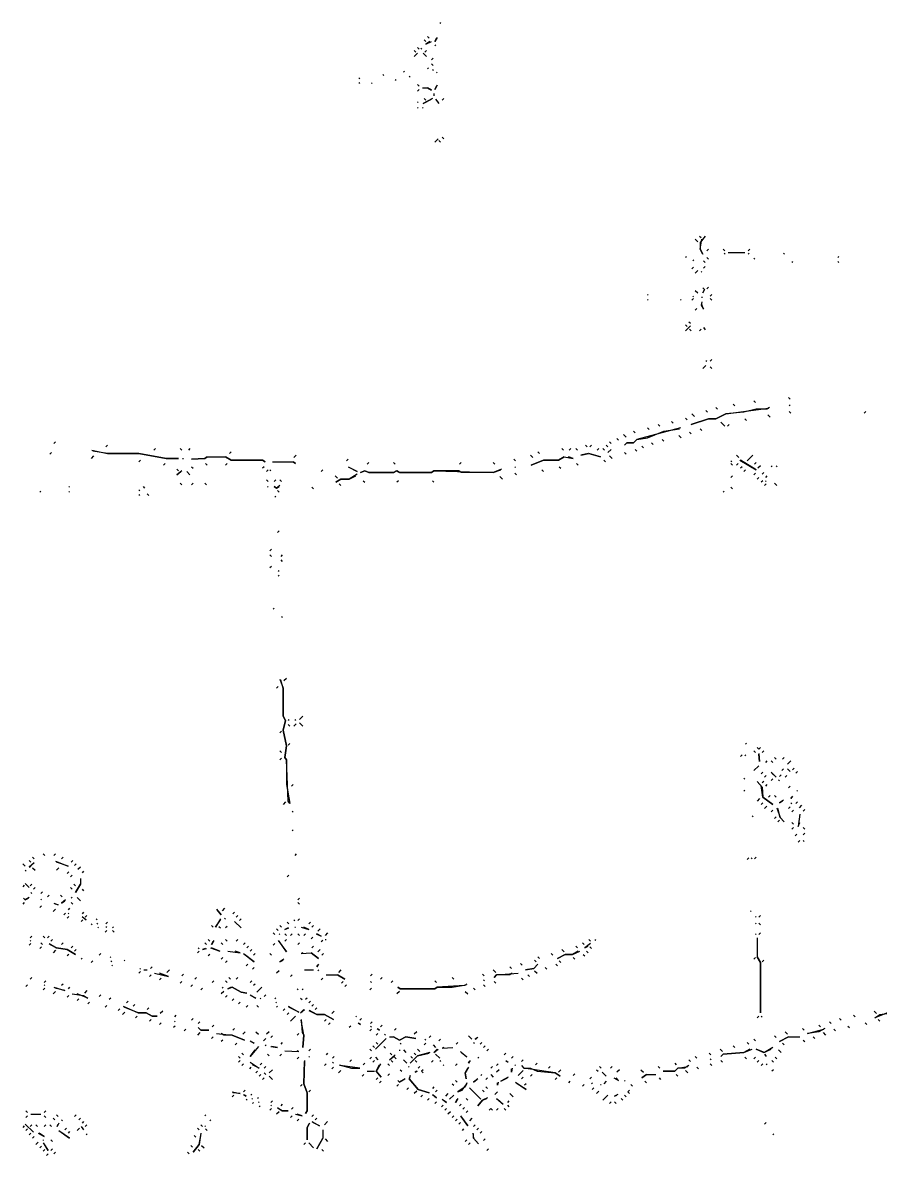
# Model space of a CAD drawing. Extents: x 1 to 2775, y -31 to 2075.
# Drawn here: x 1582 to 1755.4, y 1027.2 to 1256.3 of the extents above; entities that cross this region are included whole.
import ezdxf

# ---------------------------------------------------------------- set-up
doc = ezdxf.new("R2010")
doc.units = 0
doc.layers.add('LINEWORK', color=4, linetype='CONTINUOUS')

msp = doc.modelspace()

# ---------------------------------------------------------------- linework, layer by layer
at = {"layer": 'LINEWORK'}
for points in [[(1666.5, 1256.3333), (1666.3333, 1256.1667)], [(1661.8333, 1251.3333), (1662.1667, 1251)], [(1663.1667, 1252.8333), (1663.5, 1252.5)], [(1664.3333, 1252.5), (1663.5, 1252), (1664.6667, 1252.5)], [(1663.8333, 1253.5), (1664.1667, 1253.1667)], [(1665.8333, 1253.3333), (1665.3333, 1252.5), (1665.6667, 1253.1667)], [(1665.3333, 1251.8333), (1665.5, 1251.6667)], [(1661.1667, 1250.6667), (1661.5, 1250.3333)], [(1661.8333, 1250.1667), (1661.1667, 1249.5)], [(1662.6667, 1251.1667), (1662.5, 1251)], [(1663, 1250.1667), (1663.6667, 1249.5)], [(1663.6667, 1250.6667), (1663.3333, 1250.3333)], [(1665, 1249.1667), (1664.6667, 1248.8333)], [(1663.8333, 1247.1667), (1664, 1247)], [(1664.6667, 1248), (1665, 1247.6667)], [(1665, 1246.8333), (1664.8333, 1246.6667)], [(1650, 1245.1667), (1650.1667, 1245)], [(1654.8333, 1245.8333), (1655, 1245.6667)], [(1657.3333, 1244.8333), (1657.5, 1244.6667)], [(1659, 1246.5), (1659.1667, 1246.3333)], [(1660.1667, 1245.5), (1660.3333, 1245.3333)], [(1665.6667, 1246.3333), (1665.8333, 1246.1667)], [(1650.1667, 1244.1667), (1650, 1244)], [(1652.5, 1244.1667), (1652.6667, 1244)], [(1661.8333, 1243.8333), (1662.1667, 1243.5)], [(1662.1667, 1242.8333), (1661.8333, 1242.5)], [(1662.8333, 1243.1667), (1663.8333, 1243.1667), (1664.6667, 1242.6667), (1663.8333, 1243.1667)], [(1665.8333, 1243.6667), (1665.3333, 1242.8333), (1665.6667, 1243.5)], [(1661.8333, 1240.3333), (1662, 1240.1667)], [(1664.8333, 1241), (1663, 1240), (1664.6667, 1240.8333)], [(1663.1667, 1241), (1663.5, 1240.6667)], [(1665.1667, 1242), (1665.1667, 1241.5)], [(1665.5, 1240.8333), (1666.1667, 1240), (1666, 1240.3333)], [(1667.1667, 1241), (1666.8333, 1240.6667)], [(1662, 1239.1667), (1661.8333, 1239)], [(1662.8333, 1239.1667), (1663, 1239)], [(1666.8333, 1233.1667), (1667.1667, 1232.8333)], [(1666, 1232.8333), (1665.3333, 1232.1667)], [(1666.1667, 1232.5), (1666.5, 1232.1667)], [(1718, 1212.5), (1718.5, 1212)], [(1718.8333, 1213.1667), (1719.1667, 1212.8333)], [(1720, 1213.1667), (1719, 1211.8333), (1719, 1210.5), (1719.5, 1209.5), (1719, 1210.5), (1719.3333, 1212.5)], [(1720.6667, 1210.5), (1720.3333, 1210.1667)], [(1723.6667, 1210.5), (1724, 1210.1667)], [(1729, 1210.5), (1728.6667, 1210.1667)], [(1716, 1209), (1716.1667, 1208.8333)], [(1717.5, 1208.3333), (1717.6667, 1208.1667)], [(1719.6667, 1208.1667), (1720, 1207.8333)], [(1720.3333, 1208.8333), (1720.6667, 1208.5)], [(1724, 1209.6667), (1723.8333, 1209.5)], [(1724.6667, 1209.8333), (1728, 1209.8333)], [(1728.6667, 1209.6667), (1728.8333, 1209.5)], [(1730, 1208.6667), (1729.8333, 1208.5)], [(1736, 1209.6667), (1735.8333, 1209.5)], [(1737.6667, 1208), (1737.5, 1207.8333)], [(1747, 1209), (1746.8333, 1208.8333)], [(1746.8333, 1208), (1747, 1207.8333)], [(1717.6667, 1206.8333), (1717.3333, 1206.5)], [(1718.5, 1206.1667), (1718, 1205.6667)], [(1719.1667, 1206), (1719.3333, 1205.8333)], [(1720, 1207), (1719.6667, 1206.6667)], [(1708.3333, 1201.3333), (1708.5, 1201.1667)], [(1717.5, 1201), (1717.6667, 1200.8333)], [(1718, 1202.1667), (1718.5, 1201.6667)], [(1719.3333, 1200.8333), (1719.3333, 1200.6667)], [(1719.5, 1202.6667), (1719.8333, 1202.3333), (1719.5, 1201.6667), (1719.8333, 1202.3333)], [(1720.6667, 1202.8333), (1720.3333, 1202.5)], [(1721.3333, 1201.3333), (1721, 1201)], [(1708.5, 1200.3333), (1708.3333, 1200.1667)], [(1715, 1200.3333), (1715.1667, 1200.1667)], [(1717.6667, 1200.5), (1717.3333, 1200.1667)], [(1719.3333, 1199.8333), (1719.1667, 1199.1667), (1719.6667, 1198.3333), (1719.3333, 1199.3333)], [(1721, 1200.5), (1721.3333, 1200.1667)], [(1718.3333, 1198.5), (1718, 1198.1667)], [(1716, 1195.1667), (1716.3333, 1194.8333)], [(1717, 1195), (1716, 1194)], [(1716.6667, 1195.8333), (1717, 1195.5)], [(1716.8333, 1194.3333), (1717.1667, 1194)], [(1719.1667, 1194.3333), (1718.8333, 1194)], [(1719.6667, 1194.6667), (1720, 1194.1667), (1719.8333, 1194.5)], [(1720.1667, 1188), (1720.3333, 1187.8333)], [(1721.3333, 1188.1667), (1721, 1187.8333)], [(1720.1667, 1187), (1719.5, 1186.3333)], [(1721, 1186.6667), (1721.3333, 1186.3333)], [(1736.8333, 1180.5), (1737.1667, 1180.1667)], [(1733, 1178.5), (1732.5, 1178.1667), (1730.3333, 1178.1667), (1727.8333, 1177.5), (1724.1667, 1177.1667), (1722.1667, 1176.1667), (1720.6667, 1176.1667), (1717.1667, 1175), (1720.6667, 1176.1667), (1722.1667, 1176.1667), (1724.1667, 1177.1667), (1732.8333, 1178.3333)], [(1722.1667, 1178.5), (1722.5, 1178.1667)], [(1725.6667, 1179.1667), (1726, 1178.8333)], [(1729.8333, 1179.8333), (1730.1667, 1179.5)], [(1737.1667, 1179), (1737, 1178.8333)], [(1713.1667, 1175.6667), (1713.5, 1175.3333)], [(1716, 1176.3333), (1716.3333, 1176)], [(1717.3333, 1177.1667), (1717.8333, 1176.6667)], [(1720.1667, 1177.8333), (1720.5, 1177.5)], [(1728, 1176.1667), (1728.3333, 1175.8333)], [(1732.6667, 1177), (1733.1667, 1176.5)], [(1737, 1177.6667), (1737.3333, 1177.3333)], [(1752.5, 1177.6667), (1752.1667, 1177.3333)], [(1715, 1174.3333), (1706.1667, 1172), (1705.5, 1171.3333), (1704.1667, 1171.3333), (1703.6667, 1170.8333), (1704.1667, 1171.3333), (1705.5, 1171.3333), (1706.1667, 1172), (1708.3333, 1172.3333), (1711.6667, 1173.6667), (1714.8333, 1174.1667)], [(1705.5, 1173.6667), (1705.8333, 1173.3333)], [(1708.3333, 1174.3333), (1708.6667, 1174)], [(1710.5, 1175), (1710.8333, 1174.6667)], [(1716.8333, 1173.5), (1717.1667, 1173.1667)], [(1719, 1174.1667), (1719.3333, 1173.8333)], [(1723.1667, 1175.5), (1724, 1174.6667)], [(1724.8333, 1175), (1724.5, 1174.6667)], [(1588.6667, 1171.5), (1588.3333, 1171.1667)], [(1700.6667, 1171.5), (1701, 1171.1667)], [(1702.1667, 1172.1667), (1702.5, 1171.8333)], [(1703.5, 1173), (1704, 1172.5)], [(1709.1667, 1171.3333), (1709.5, 1171)], [(1711.3333, 1172), (1711.6667, 1171.6667)], [(1714.6667, 1172.8333), (1715.1667, 1172.3333)], [(1587.8333, 1169.3333), (1587.5, 1169)], [(1596, 1169.8333), (1599.1667, 1169.1667), (1605.5, 1169.1667), (1611, 1168.1667), (1613.5, 1168.1667), (1611, 1168.1667), (1605.5, 1169.1667), (1599.1667, 1169.1667), (1596.1667, 1169.6667)], [(1599.1667, 1170.8333), (1598.8333, 1170.5)], [(1608.8333, 1170.1667), (1608.5, 1169.8333)], [(1613.8333, 1170.1667), (1614.1667, 1169.8333)], [(1615.8333, 1170.1667), (1615.5, 1169.8333)], [(1624.1667, 1169.5), (1623.8333, 1169.1667)], [(1637.3333, 1168.8333), (1636.8333, 1168.3333)], [(1684.6667, 1168.8333), (1685.1667, 1168.3333)], [(1686.1667, 1169.5), (1686.5, 1169.1667)], [(1691, 1170.1667), (1691.3333, 1169.8333)], [(1692.8333, 1170.1667), (1692.5, 1169.8333)], [(1693.8333, 1170.1667), (1694.1667, 1169.8333)], [(1696.3333, 1169.1667), (1694.8333, 1168.8333), (1696.5, 1169.1667), (1698.8333, 1168.5), (1696.5, 1169.1667)], [(1695.8333, 1170.8333), (1696.1667, 1170.5)], [(1697, 1170.8333), (1696.6667, 1170.5)], [(1698.5, 1170.1667), (1698.1667, 1169.8333)], [(1699.3333, 1170.1667), (1699.6667, 1169.8333)], [(1700, 1170.8333), (1700.3333, 1170.5)], [(1701, 1170), (1700.3333, 1169.3333)], [(1703.6667, 1169.3333), (1704, 1169)], [(1705.8333, 1170), (1706.1667, 1169.6667)], [(1707.1667, 1170.6667), (1707.5, 1170.3333)], [(1726.3333, 1168.8333), (1726.8333, 1168.3333)], [(1729.6667, 1168.8333), (1728.5, 1167.6667)], [(1596.3333, 1168.6667), (1595.8333, 1168.1667)], [(1605.8333, 1167.8333), (1605.5, 1167.5)], [(1610.8333, 1167.1667), (1610.5, 1166.8333)], [(1614.3333, 1168.1667), (1614.5, 1168.1667)], [(1619.3333, 1168.5), (1618.8333, 1168.1667), (1616.1667, 1168), (1618.8333, 1168.1667), (1619.3333, 1168.5), (1623, 1168.5), (1624.1667, 1167.8333), (1630.5, 1167.8333), (1631, 1167.5), (1630.5, 1167.8333), (1624.1667, 1167.8333), (1623, 1168.5)], [(1616.1667, 1166.5), (1616.5, 1166.1667)], [(1619, 1167.1667), (1619.3333, 1166.8333)], [(1623.3333, 1167.1667), (1623, 1166.8333)], [(1630.8333, 1166.5), (1630.5, 1166.1667)], [(1632.5, 1167.5), (1636.6667, 1167.5), (1637.1667, 1167.1667), (1636.6667, 1167.5)], [(1647.8333, 1168), (1647.5, 1167.6667)], [(1647.8333, 1166.5), (1649.6667, 1165.5), (1648, 1166.3333)], [(1652, 1167.3333), (1651.6667, 1167)], [(1657, 1167.3333), (1657.3333, 1167)], [(1670.6667, 1167.3333), (1670.3333, 1167)], [(1677.1667, 1167.3333), (1677.5, 1167)], [(1681.3333, 1168), (1681.6667, 1167.6667)], [(1681.6667, 1166.5), (1681.5, 1166.3333)], [(1691.5, 1168.5), (1690.3333, 1167.8333), (1687.3333, 1167.8333), (1684.8333, 1166.8333), (1687.3333, 1167.8333), (1690.3333, 1167.8333), (1691.5, 1168.5), (1693.3333, 1168.1667), (1692.3333, 1168.5)], [(1690.5, 1166.5), (1690.8333, 1166.1667)], [(1694, 1167.1667), (1694.3333, 1166.8333)], [(1699.5, 1167.8333), (1699.8333, 1167.5)], [(1700.6667, 1168.6667), (1701.1667, 1168.1667)], [(1725.3333, 1167.6667), (1725.1667, 1167.5)], [(1725.1667, 1167.1667), (1725.5, 1166.8333)], [(1726.6667, 1167.1667), (1726.3333, 1166.8333)], [(1727, 1167.8333), (1730.3333, 1165.8333), (1727.1667, 1167.8333)], [(1727.5, 1166.5), (1727.1667, 1166.1667)], [(1730.3333, 1167.3333), (1730, 1167)], [(1731.1667, 1166.6667), (1730.6667, 1166.1667)], [(1733.3333, 1166.6667), (1733.5, 1166.5)], [(1734.5, 1166.6667), (1734.3333, 1166.5)], [(1613.1667, 1166), (1613.5, 1165.6667)], [(1614.1667, 1165.6667), (1613.1667, 1164.8333), (1614, 1165.5)], [(1615.1667, 1165.5), (1615.8333, 1164.8333)], [(1631.6667, 1165.8333), (1631.3333, 1165.5)], [(1632, 1165.8333), (1632.1667, 1165.6667)], [(1642.6667, 1165.8333), (1642.3333, 1165.5)], [(1645.1667, 1164.6667), (1645.6667, 1164.1667)], [(1649.6667, 1165), (1648, 1164), (1646.3333, 1164), (1645.3333, 1163.3333), (1646.3333, 1164), (1648, 1164), (1649.3333, 1164.6667)], [(1678.8333, 1166), (1677.1667, 1165.3333), (1670.6667, 1165.3333), (1670.1667, 1165.6667), (1665.1667, 1165.6667), (1664.6667, 1165.3333), (1658.1667, 1165.3333), (1657.6667, 1165.6667), (1657, 1165.3333), (1652, 1165.3333), (1651.1667, 1165.6667), (1650.3333, 1165.3333), (1651.1667, 1165.6667), (1652, 1165.3333), (1657, 1165.3333), (1657.5, 1165.6667), (1658.1667, 1165.3333), (1664.6667, 1165.3333), (1665.1667, 1165.6667), (1677.1667, 1165.3333), (1678.6667, 1165.8333)], [(1678.5, 1164.5), (1679, 1164)], [(1681.5, 1165.1667), (1681.8333, 1164.8333)], [(1687, 1165.8333), (1687.3333, 1165.5)], [(1725.5, 1164.6667), (1725.1667, 1164.3333)], [(1728.1667, 1165.8333), (1727.8333, 1165.5)], [(1730.1667, 1165.1667), (1729.8333, 1164.8333)], [(1730.8333, 1164.3333), (1730.5, 1164)], [(1731.8333, 1165.3333), (1731.5, 1165)], [(1732.5, 1164.6667), (1732.1667, 1164.3333)], [(1591.5, 1162.5), (1591.3333, 1162.3333)], [(1606.3333, 1162.5), (1606.6667, 1162.1667)], [(1613.8333, 1163.1667), (1614.1667, 1162.8333)], [(1616.5, 1163.1667), (1616.1667, 1162.8333)], [(1618.8333, 1163.1667), (1619.1667, 1162.8333)], [(1631.3333, 1163.8333), (1631.6667, 1163.5)], [(1631.6667, 1162.5), (1631.5, 1162.3333)], [(1633.1667, 1163.8333), (1632.8333, 1163.5)], [(1634, 1162.6667), (1633.3333, 1162.1667), (1632.8333, 1162.5), (1633.3333, 1162.1667), (1633.8333, 1162.5)], [(1634, 1163.8333), (1634.3333, 1163.5)], [(1640.5, 1162.3333), (1640.8333, 1162)], [(1646, 1163), (1646.3333, 1162.6667)], [(1650.8333, 1163.6667), (1651.1667, 1163.3333)], [(1658, 1163.6667), (1657.6667, 1163.3333)], [(1664.8333, 1163.6667), (1665.1667, 1163.3333)], [(1725.1667, 1162.3333), (1725.5, 1162)], [(1731.6667, 1163.6667), (1731.3333, 1163.3333)], [(1732.3333, 1163), (1732, 1162.6667)], [(1732.1667, 1163.6667), (1732.3333, 1163.5)], [(1734, 1163.1667), (1734.5, 1162.6667)], [(1585.6667, 1161.5), (1585.5, 1161.3333)], [(1591.3333, 1161.5), (1591.5, 1161.3333)], [(1605.5, 1161.8333), (1605.6667, 1161.6667)], [(1605.6667, 1160.8333), (1605.5, 1160.6667)], [(1607.1667, 1161), (1607.5, 1160.6667)], [(1633.1667, 1160.5), (1633, 1160.3333)], [(1633.5, 1161.6667), (1633.8333, 1161.3333)], [(1723.8333, 1161.5), (1723.6667, 1161.3333)], [(1633.8333, 1153.5), (1633.5, 1153.1667)], [(1632.3333, 1149.8333), (1632, 1149.5)], [(1632, 1148.6667), (1632.3333, 1148.3333)], [(1634.5, 1148.6667), (1634.1667, 1148.3333)], [(1632.3333, 1146.3333), (1632, 1146)], [(1634.1667, 1147.6667), (1634.5, 1147.3333)], [(1633.6667, 1145.5), (1633.8333, 1145.3333)], [(1633.8333, 1144.5), (1633.6667, 1144.3333)], [(1632.8333, 1137.8333), (1632.6667, 1137.6667)], [(1634.5, 1136.1667), (1634.3333, 1136)], [(1634, 1123.5), (1634.6667, 1121.6667), (1634.6667, 1116), (1635.1667, 1115.1667), (1634.6667, 1113.1667), (1635.3333, 1110), (1635, 1107.6667), (1635.3333, 1107.1667), (1635.3333, 1102.1667), (1636, 1098.3333), (1635.6667, 1098.8333), (1635.3333, 1107.1667), (1635, 1107.6667), (1635.3333, 1110), (1634.6667, 1113.1667), (1635.1667, 1115.1667), (1634.6667, 1116), (1634.6667, 1121.6667), (1634.1667, 1123.3333)], [(1635.3333, 1123.6667), (1634.8333, 1123.1667)], [(1633.6667, 1122), (1633.3333, 1121.6667)], [(1635.8333, 1115.3333), (1635.6667, 1115.1667)], [(1635.6667, 1114.3333), (1636, 1114)], [(1637.3333, 1114.5), (1636.8333, 1114)], [(1637, 1115.3333), (1637.1667, 1115.1667)], [(1638.6667, 1116), (1638, 1115.3333)], [(1638, 1114.6667), (1638.6667, 1114)], [(1634.3333, 1113), (1634, 1112.6667)], [(1636, 1110.5), (1635.6667, 1110.1667)], [(1728.3333, 1110.5), (1728.1667, 1110.3333)], [(1730.5, 1109.6667), (1730.8333, 1109.3333), (1731.1667, 1109.6667), (1730.8333, 1109.3333)], [(1634, 1109), (1634.3333, 1108.6667)], [(1634.3333, 1107.5), (1634, 1107.1667)], [(1727.5, 1108.1667), (1727.1667, 1107.8333)], [(1728, 1108.1667), (1728.1667, 1108)], [(1729.8333, 1109), (1730.1667, 1108.6667)], [(1730.8333, 1108.5), (1731, 1106.8333), (1730.8333, 1108.3333)], [(1731.8333, 1109), (1731.5, 1108.6667)], [(1732.5, 1107), (1732.1667, 1106.6667)], [(1733.3333, 1107), (1733.6667, 1106.6667)], [(1734, 1107.6667), (1734.3333, 1107.3333)], [(1736, 1107.6667), (1735.6667, 1107.3333)], [(1737.3333, 1107), (1736.6667, 1106.3333)], [(1730.8333, 1106), (1729.8333, 1105)], [(1731.6667, 1104.6667), (1731.3333, 1104.3333)], [(1733.3333, 1104.6667), (1734.3333, 1103.6667), (1733.5, 1104.5)], [(1735.8333, 1105.3333), (1735.5, 1105)], [(1736.6667, 1105.3333), (1737.1667, 1104.8333)], [(1738, 1105.5), (1737.6667, 1105.1667)], [(1738.6667, 1104.8333), (1738.3333, 1104.5)], [(1727.8333, 1103.5), (1728, 1103.3333)], [(1730.5, 1102.8333), (1731.5, 1101.6667), (1731.6667, 1099.6667), (1733.6667, 1098.1667), (1731.6667, 1099.6667), (1731.3333, 1102)], [(1731.8333, 1102.8333), (1731.5, 1102.5)], [(1732.3333, 1104), (1732, 1103.6667)], [(1733.6667, 1103.3333), (1733.3333, 1103)], [(1734.8333, 1103.1667), (1735, 1103)], [(1735.3333, 1104.1667), (1735, 1103.8333)], [(1736.5, 1104), (1736.1667, 1103.6667)], [(1636.6667, 1102.1667), (1636.3333, 1101.8333)], [(1728, 1101), (1727.8333, 1100.8333)], [(1732.5, 1102.1667), (1732.1667, 1101.8333)], [(1733.1667, 1100), (1732.8333, 1099.6667)], [(1734, 1100), (1734.3333, 1099.6667)], [(1737.1667, 1101.8333), (1736.8333, 1101.5)], [(1738.5, 1101), (1738.6667, 1100.8333)], [(1635.1667, 1098.6667), (1634.6667, 1098.1667)], [(1731, 1099.3333), (1730.5, 1098.8333)], [(1731.6667, 1098.5), (1731.3333, 1098.1667)], [(1732.5, 1097.8333), (1732, 1097.3333)], [(1735.8333, 1099), (1735, 1098.5), (1735.6667, 1098.8333)], [(1737.6667, 1099.8333), (1737.3333, 1099.3333), (1737.5, 1099.6667)], [(1737.3333, 1098.5), (1737.5, 1098.3333)], [(1738.6667, 1098.6667), (1738.3333, 1098.3333)], [(1739.5, 1098), (1739, 1097.5)], [(1636.5, 1096.8333), (1636.6667, 1096.6667)], [(1729.6667, 1095.8333), (1729.5, 1095.6667)], [(1733.6667, 1097), (1733.3333, 1096.6667)], [(1734.3333, 1095.6667), (1734, 1095.3333)], [(1734.5, 1097.5), (1735.1667, 1095.5), (1736, 1094.6667), (1735.1667, 1095.5), (1734.6667, 1097.3333)], [(1737.1667, 1097.6667), (1736.8333, 1097.3333)], [(1737.8333, 1097), (1737.5, 1096.6667)], [(1739.1667, 1096.1667), (1738.8333, 1093.6667), (1739.1667, 1094.5)], [(1740.1667, 1097.1667), (1739.8333, 1096.8333)], [(1735, 1095), (1734.6667, 1094.6667)], [(1737.5, 1094.5), (1737.8333, 1094.1667)], [(1737.8333, 1093.5), (1737.5, 1093.1667)], [(1739.8333, 1093.5), (1740.1667, 1093.1667)], [(1636.6667, 1093), (1636.5, 1092.8333)], [(1738.5, 1092.1667), (1738.1667, 1091.8333)], [(1739.1667, 1090.8333), (1738.8333, 1090.5)], [(1740.1667, 1092.3333), (1739.8333, 1092)], [(1739.8333, 1090.8333), (1740, 1090.6667)], [(1583.3333, 1086.8333), (1583.6667, 1086.5)], [(1584.3333, 1086.3333), (1583.3333, 1085.5), (1583.6667, 1085.6667)], [(1584, 1087.5), (1584.3333, 1087.1667)], [(1586.1667, 1088.1667), (1586.5, 1087.8333)], [(1588.6667, 1088.1667), (1588.3333, 1087.8333)], [(1588.6667, 1086.6667), (1591.1667, 1085.6667), (1588.8333, 1086.5)], [(1590.1667, 1087.5), (1589.8333, 1087.1667)], [(1592.1667, 1086.8333), (1591.8333, 1086.5)], [(1637.3333, 1088.1667), (1637, 1087.8333)], [(1728.8333, 1087.3333), (1728.5, 1087)], [(1729.3333, 1087.3333), (1729.5, 1087.1667)], [(1730.3333, 1087.5), (1730, 1087.1667)], [(1582, 1086.1667), (1582.5, 1085.6667)], [(1582.6667, 1084.8333), (1582.5, 1084.6667)], [(1584, 1085.3333), (1584.5, 1084.8333)], [(1589.3333, 1085.3333), (1588.8333, 1084.8333)], [(1591.3333, 1084.5), (1591, 1084.1667)], [(1592.8333, 1086.1667), (1592.5, 1085.8333)], [(1593.6667, 1085.5), (1593.1667, 1085)], [(1594.3333, 1084.6667), (1594, 1084.3333)], [(1582.3333, 1081.8333), (1582, 1081.5)], [(1582.5, 1082.1667), (1583.3333, 1081.3333)], [(1583.8333, 1082), (1583.5, 1081.6667)], [(1592, 1083.8333), (1591.6667, 1083.5)], [(1592.3333, 1082), (1592.6667, 1081.6667)], [(1593.6667, 1083.1667), (1593.6667, 1082), (1592.6667, 1080.3333), (1593.6667, 1082)], [(1635.8333, 1083.8333), (1635.5, 1083.5)], [(1583.6667, 1080.3333), (1583.8333, 1080.1667)], [(1584.5, 1081.3333), (1584.1667, 1081)], [(1586, 1080.5), (1585.6667, 1080.1667)], [(1587.3333, 1079.8333), (1587, 1079.5)], [(1589.6667, 1079.8333), (1590, 1079.5)], [(1591.6667, 1081.3333), (1592, 1081)], [(1594, 1081), (1594.3333, 1080.6667)], [(1582.3333, 1078.3333), (1582, 1078)], [(1583.3333, 1079.3333), (1582.5, 1078.8333), (1582.1667, 1079.1667), (1582.5, 1078.8333), (1583.1667, 1079.1667)], [(1585.8333, 1077.6667), (1585.5, 1077.3333)], [(1585.6667, 1079), (1585.8333, 1078.8333)], [(1588.3333, 1078.1667), (1589.1667, 1077.8333), (1588.5, 1078)], [(1590.6667, 1078.8333), (1589.8333, 1078.1667), (1590.5, 1078.6667)], [(1591.5, 1077.1667), (1591.1667, 1076.8333)], [(1592, 1079.3333), (1591.8333, 1079.1667)], [(1591.8333, 1078.3333), (1592.1667, 1078)], [(1593, 1079.3333), (1593.6667, 1078.6667)], [(1622.8333, 1077.1667), (1622.3333, 1076.6667)], [(1638, 1079.1667), (1637.6667, 1078.8333)], [(1637.6667, 1078.3333), (1638, 1078)], [(1588.6667, 1077), (1588.1667, 1076.5)], [(1590.6667, 1076.1667), (1590.3333, 1075.8333)], [(1591.3333, 1075.5), (1591, 1075.1667)], [(1591.1667, 1076.1667), (1591.3333, 1076)], [(1594.1667, 1074.8333), (1593.8333, 1074.5)], [(1594.3333, 1076.3333), (1594, 1076)], [(1594, 1075.5), (1594.8333, 1074.8333), (1594.5, 1075)], [(1595, 1075.6667), (1594.6667, 1075.3333)], [(1597, 1075), (1596.8333, 1074.8333)], [(1622, 1075), (1621, 1073.3333), (1622, 1074.8333)], [(1621.1667, 1077), (1622.1667, 1075.8333), (1621.3333, 1076.8333)], [(1622.8333, 1075.1667), (1623, 1075)], [(1624.8333, 1076.3333), (1624.5, 1076)], [(1625.5, 1075.6667), (1625.1667, 1075.3333)], [(1626.1667, 1075), (1625.8333, 1074.6667)], [(1636.8333, 1074.8333), (1637, 1074.6667)], [(1638, 1075), (1637.6667, 1074.6667)], [(1729.3333, 1076.6667), (1729.1667, 1076.5)], [(1730.1667, 1075.5), (1730.3333, 1075.3333)], [(1731.1667, 1075.6667), (1730.8333, 1075.3333)], [(1596, 1074), (1595.8333, 1073.8333)], [(1597, 1074.1667), (1597.1667, 1074)], [(1597.3333, 1073.3333), (1597.1667, 1073.1667)], [(1599, 1072.6667), (1598.6667, 1072.3333)], [(1599.1667, 1074.3333), (1598.8333, 1074)], [(1598.8333, 1073.5), (1599, 1073.3333)], [(1600.3333, 1073.3333), (1600.1667, 1073.1667)], [(1600.1667, 1072.6667), (1600.5, 1072.3333)], [(1620.1667, 1073.6667), (1620.5, 1073.3333)], [(1621.6667, 1073.5), (1622, 1073.1667)], [(1623.3333, 1073.5), (1623, 1073.1667)], [(1624.8333, 1074.5), (1626.1667, 1073.1667)], [(1633.3333, 1073), (1633.6667, 1072.6667)], [(1634, 1073.6667), (1634.3333, 1073.3333)], [(1635.6667, 1073.1667), (1635, 1072.8333), (1635.8333, 1073.1667)], [(1635.5, 1074.3333), (1635.8333, 1074)], [(1637, 1073.3333), (1637.1667, 1073.3333)], [(1638.3333, 1073.3333), (1639.8333, 1072.8333), (1638.8333, 1073.3333)], [(1640.1667, 1074.3333), (1639.8333, 1074)], [(1640.8333, 1073.6667), (1640.5, 1073.3333)], [(1642.1667, 1073), (1641.6667, 1072.5)], [(1730.3333, 1074.1667), (1730.1667, 1074)], [(1730.8333, 1074.1667), (1731.1667, 1073.8333)], [(1583.8333, 1071.5), (1583.5, 1071.1667)], [(1583.5, 1070.6667), (1583.6667, 1070.5)], [(1586.1667, 1071.5), (1586.5, 1071.1667)], [(1587.3333, 1071.5), (1587, 1071.1667)], [(1588, 1070.8333), (1587.6667, 1070.5)], [(1619.5, 1070.8333), (1619.8333, 1070.5)], [(1620.6667, 1070.6667), (1620.1667, 1069.8333), (1620.5, 1070.5)], [(1623, 1070.8333), (1623.3333, 1070.5)], [(1625.5, 1070.8333), (1625.1667, 1070.5)], [(1632.6667, 1072.1667), (1633, 1071.8333)], [(1633.6667, 1070.6667), (1635.3333, 1068.3333), (1633.8333, 1070.5)], [(1634, 1072), (1633.8333, 1071.8333)], [(1635, 1072), (1635.3333, 1071.6667)], [(1635.3333, 1070.8333), (1635, 1070.5)], [(1636.5, 1072), (1636.1667, 1071.6667)], [(1637.6667, 1072), (1638, 1071.6667)], [(1639.1667, 1072), (1638.8333, 1071.6667)], [(1640.6667, 1071.3333), (1640.3333, 1071)], [(1641.3333, 1072), (1642.3333, 1071.5), (1641.5, 1072)], [(1642.6667, 1070.6667), (1642.3333, 1070.3333)], [(1643.6667, 1072.1667), (1643.1667, 1071.6667)], [(1643.1667, 1070.8333), (1643.3333, 1070.8333)], [(1696.5, 1070.8333), (1696.8333, 1070.5)], [(1697.8333, 1070.8333), (1697.6667, 1070.6667)], [(1730.1667, 1072), (1730.3333, 1071.8333)], [(1730.5, 1071.1667), (1730.5, 1067.3333), (1731.1667, 1066.1667), (1731.1667, 1056), (1731.1667, 1066.1667), (1730.5, 1067.3333)], [(1731.1667, 1072.1667), (1730.8333, 1071.8333)], [(1583.6667, 1070), (1583.3333, 1069.6667)], [(1585.8333, 1069.3333), (1585.5, 1069)], [(1585.6667, 1070.1667), (1586, 1069.8333)], [(1587.3333, 1070), (1588.8333, 1069.1667), (1591, 1068.8333), (1592.6667, 1067.8333), (1591, 1068.8333), (1588.8333, 1069.1667), (1587.5, 1069.8333)], [(1588.6667, 1068.6667), (1588.1667, 1068.1667)], [(1590.1667, 1070.1667), (1589.8333, 1069.8333)], [(1592.1667, 1069.5), (1591.8333, 1069.1667)], [(1592.8333, 1068.8333), (1592.5, 1068.5)], [(1597.8333, 1068), (1597.5, 1067.6667)], [(1617.6667, 1068.5), (1617.3333, 1068.1667)], [(1617.5, 1069.1667), (1617.6667, 1069)], [(1619, 1069), (1618.3333, 1068.8333), (1619.1667, 1069)], [(1618.8333, 1070.1667), (1619.1667, 1069.8333)], [(1620, 1069.1667), (1621.8333, 1068.5), (1620.1667, 1069.1667)], [(1622.1667, 1070.1667), (1622.5, 1069.8333)], [(1623.5, 1068.5), (1626, 1068.1667), (1625, 1068.5)], [(1627, 1070.1667), (1626.6667, 1069.8333)], [(1626.6667, 1068), (1628.8333, 1066.3333), (1626.8333, 1067.8333)], [(1627.6667, 1069.5), (1627.3333, 1069.1667)], [(1628.3333, 1068.8333), (1628, 1068.5)], [(1629, 1068), (1628.6667, 1067.6667)], [(1632, 1068), (1632.3333, 1067.6667)], [(1633, 1070), (1632.6667, 1069.6667)], [(1638, 1070.1667), (1637.6667, 1069.8333)], [(1638.6667, 1068.1667), (1638.3333, 1068), (1640.3333, 1068.1667), (1641.8333, 1067), (1640.3333, 1068.1667)], [(1640.8333, 1069.5), (1640.5, 1069.1667)], [(1642.1667, 1068.8333), (1641.6667, 1068.3333)], [(1642.8333, 1068), (1642.5, 1067.6667)], [(1688.8333, 1068), (1689.1667, 1067.6667)], [(1694.3333, 1068.5), (1693.1667, 1067.8333), (1691.6667, 1067.8333), (1690.1667, 1067), (1691.6667, 1067.8333), (1693.1667, 1067.8333), (1694.6667, 1068.5)], [(1691, 1068.8333), (1691.5, 1068.3333)], [(1693.8333, 1069.5), (1694.1667, 1069.1667)], [(1695.1667, 1070.1667), (1695.5, 1069.8333)], [(1696.8333, 1070), (1695.6667, 1069.1667), (1696.3333, 1069.5)], [(1696, 1068.5), (1696.3333, 1068.1667)], [(1696.6667, 1069.3333), (1697, 1069)], [(1591.3333, 1067.8333), (1591, 1067.5)], [(1594, 1067), (1593.8333, 1066.8333)], [(1596.1667, 1066.5), (1595.8333, 1066.1667)], [(1599.8333, 1067.3333), (1599.6667, 1067.1667)], [(1599.8333, 1066.5), (1600, 1066.3333)], [(1600.1667, 1065.6667), (1600, 1065.5)], [(1602.6667, 1066.6667), (1602.5, 1066.5)], [(1619.8333, 1067.8333), (1619.5, 1067.5)], [(1622.5, 1067.1667), (1622.1667, 1066.8333)], [(1623.3333, 1066.5), (1623, 1066.1667)], [(1627.5, 1065.8333), (1627.1667, 1065.5)], [(1634.8333, 1066.8333), (1634, 1066.3333), (1634.6667, 1066.6667)], [(1641.8333, 1065.8333), (1641.5, 1065.3333), (1641.6667, 1065.6667)], [(1682.6667, 1066), (1683, 1065.6667)], [(1686.1667, 1065.8333), (1685.3333, 1065), (1683.6667, 1064.6667), (1685.3333, 1065)], [(1685.5, 1066.6667), (1685.8333, 1066.3333)], [(1686.1667, 1067.3333), (1686.5, 1067)], [(1689.8333, 1065.8333), (1690.1667, 1065.5)], [(1690.5, 1066.5), (1690.8333, 1066.1667)], [(1693.3333, 1067.1667), (1693.6667, 1066.8333)], [(1695.3333, 1067.8333), (1695.6667, 1067.5)], [(1730.1667, 1067.1667), (1729.8333, 1066.8333)], [(1731.8333, 1066.6667), (1731.5, 1066.3333)], [(1605.8333, 1064.3333), (1605.5, 1064)], [(1605.6667, 1065), (1605.8333, 1064.8333)], [(1606.5, 1064.6667), (1607.1667, 1064.6667)], [(1608, 1063.6667), (1607.6667, 1063.3333)], [(1608.1667, 1065.3333), (1607.8333, 1065)], [(1608.6667, 1064), (1611.5, 1063.3333), (1609.6667, 1064)], [(1611.6667, 1064.6667), (1611.1667, 1064.1667)], [(1614.5, 1063.8333), (1614.1667, 1063.5)], [(1628.8333, 1065.1667), (1628.5, 1064.8333)], [(1633.8333, 1064.5), (1633.3333, 1064)], [(1636.5, 1063.6667), (1636.1667, 1063.3333)], [(1639, 1064.6667), (1640.8333, 1064.6667)], [(1641.6667, 1064.6667), (1641.8333, 1064.5)], [(1643.3333, 1063.6667), (1645.6667, 1063.6667), (1647.1667, 1062.8333), (1645.6667, 1063.6667)], [(1646.3333, 1064.6667), (1645.8333, 1064.1667)], [(1652.6667, 1063.8333), (1652.3333, 1063.5)], [(1675, 1063.8333), (1675.3333, 1063.5)], [(1677.1667, 1064.6667), (1677.6667, 1064.1667)], [(1681, 1064), (1680.5, 1063.6667), (1677.8333, 1063.6667), (1677.3333, 1063.1667), (1677.8333, 1063.6667), (1682.1667, 1064)], [(1680.5, 1065.3333), (1680.8333, 1065)], [(1684.1667, 1063.6667), (1684.5, 1063.3333)], [(1685.5, 1064.5), (1686, 1064)], [(1687.6667, 1065.1667), (1688, 1064.8333)], [(1583, 1061.6667), (1582.6667, 1061.3333)], [(1583.8333, 1063.1667), (1583.5, 1062.8333)], [(1586.6667, 1062.5), (1586.3333, 1062.1667)], [(1586.3333, 1061.6667), (1586.5, 1061.5)], [(1588.3333, 1061.1667), (1590.5, 1060.5), (1588.5, 1061)], [(1590.1667, 1061.8333), (1589.8333, 1061.5)], [(1591.5, 1061.1667), (1591.1667, 1060.8333)], [(1610, 1063), (1609.6667, 1062.6667)], [(1614.1667, 1062.3333), (1613.8333, 1062)], [(1616.3333, 1061.6667), (1616, 1061.3333)], [(1617.1667, 1063.1667), (1616.8333, 1062.8333)], [(1620.6667, 1062.5), (1620.3333, 1062.1667)], [(1622.3333, 1061.1667), (1622.5, 1061)], [(1623, 1062.5), (1623.3333, 1062.1667)], [(1624.1667, 1061.1667), (1623.5, 1060.8333), (1624.3333, 1061.1667), (1626.1667, 1060.1667), (1627.3333, 1060), (1626.1667, 1060.1667), (1624.3333, 1061.1667)], [(1623.6667, 1063.1667), (1624, 1062.8333)], [(1625.5, 1063.1667), (1625.1667, 1062.8333)], [(1628.3333, 1062.5), (1628, 1062.1667)], [(1629, 1061.8333), (1628.6667, 1061.5)], [(1630.3333, 1061.1667), (1629.3333, 1060.1667)], [(1642.6667, 1063), (1642.3333, 1062.6667)], [(1646.8333, 1062.3333), (1646.5, 1062)], [(1647.5, 1061.6667), (1647.1667, 1061.3333)], [(1652.3333, 1062.3333), (1652.5, 1062.1667)], [(1654.6667, 1063.1667), (1654.3333, 1062.8333)], [(1656.8333, 1062.5), (1656.5, 1062.1667)], [(1671.8333, 1061.8333), (1671.3333, 1061.5), (1665.8333, 1061.1667), (1665.3333, 1060.8333), (1658.3333, 1060.8333), (1657.8333, 1061.1667), (1658.3333, 1060.8333), (1665.3333, 1060.8333), (1665.8333, 1061.1667), (1668.8333, 1061.1667), (1671.6667, 1061.6667)], [(1665.3333, 1062.5), (1665.6667, 1062.1667)], [(1668.8333, 1063.1667), (1669.1667, 1062.8333)], [(1675.3333, 1062.6667), (1675.1667, 1062.5)], [(1675.1667, 1061.6667), (1675.5, 1061.3333)], [(1677.3333, 1062.3333), (1677.6667, 1062)], [(1682.8333, 1063), (1683.1667, 1062.6667)], [(1586.5, 1061), (1586.1667, 1060.6667)], [(1588.6667, 1060.3333), (1588.1667, 1059.8333)], [(1591.3333, 1059.5), (1591, 1059.1667)], [(1592, 1059.8333), (1594.3333, 1059.5), (1595.1667, 1059), (1593, 1059.8333)], [(1593.3333, 1058.8333), (1593, 1058.5)], [(1595, 1060.5), (1594.5, 1060)], [(1597.8333, 1059.6667), (1597.5, 1059.3333)], [(1599.8333, 1059), (1599.5, 1058.6667)], [(1618.3333, 1061), (1618, 1060.6667)], [(1622.6667, 1060.3333), (1622.1667, 1059.8333)], [(1623.3333, 1059.5), (1623, 1059.1667)], [(1624.6667, 1058.8333), (1624.3333, 1058.5)], [(1628, 1059.6667), (1629.1667, 1059), (1628.1667, 1059.5)], [(1630, 1059), (1630.1667, 1058.8333)], [(1631.1667, 1059.6667), (1630.8333, 1059.3333)], [(1633.1667, 1059), (1633, 1058.8333)], [(1637.6667, 1060.8333), (1637.5, 1060.6667)], [(1638.1667, 1059), (1638.5, 1058.6667)], [(1638.5, 1060.8333), (1638.6667, 1060.6667)], [(1639.5, 1059), (1639.1667, 1058.6667)], [(1652.5, 1061), (1652.1667, 1060.6667)], [(1658.1667, 1060.3333), (1657.6667, 1059.8333)], [(1671.5, 1060.3333), (1672, 1059.8333)], [(1673.1667, 1061), (1673.5, 1060.6667)], [(1595.5, 1058.1667), (1595.1667, 1057.8333)], [(1599, 1057.5), (1598.6667, 1057.1667)], [(1601.6667, 1056.8333), (1601.3333, 1056.5)], [(1602.3333, 1057.3333), (1605.3333, 1056), (1607, 1056), (1608.1667, 1055.3333), (1609.1667, 1055.3333), (1608.1667, 1055.3333), (1607, 1056), (1605.3333, 1056), (1602.5, 1057.1667)], [(1603.3333, 1058.3333), (1603, 1058)], [(1604.6667, 1057.6667), (1604.3333, 1057.3333)], [(1607.5, 1057), (1607.1667, 1056.6667)], [(1626, 1058.1667), (1625.6667, 1057.8333)], [(1627.5, 1057.5), (1627.1667, 1057.1667)], [(1629.3333, 1057.5), (1629.6667, 1057.1667)], [(1633.1667, 1058.1667), (1633.3333, 1058)], [(1633.5, 1057.3333), (1633.3333, 1057.1667)], [(1635, 1056.8333), (1634.6667, 1056.5)], [(1635.6667, 1057.3333), (1637.8333, 1056.1667), (1635.8333, 1057.1667)], [(1638.8333, 1056.6667), (1638.1667, 1056), (1639, 1056.6667)], [(1640.1667, 1058.3333), (1639.8333, 1058)], [(1639.8333, 1056.5), (1641.5, 1055.6667), (1643, 1055.6667), (1644.8333, 1054.6667), (1643, 1055.6667), (1641.5, 1055.6667), (1640, 1056.5)], [(1640.8333, 1057.6667), (1640.5, 1057.3333)], [(1641.5, 1057), (1641.1667, 1056.6667)], [(1602.6667, 1056.1667), (1602.1667, 1055.6667)], [(1605.1667, 1055.3333), (1604.8333, 1055)], [(1608, 1054.6667), (1607.6667, 1054.3333)], [(1610.3333, 1056.3333), (1609.8333, 1055.8333)], [(1613, 1055.5), (1612.6667, 1055.1667)], [(1612.6667, 1054.3333), (1612.8333, 1054.1667)], [(1616.5, 1054.8333), (1616.1667, 1054.5)], [(1617.8333, 1054.1667), (1617.5, 1053.8333)], [(1635.8333, 1056), (1635.5, 1055.6667)], [(1637.1667, 1055.3333), (1636.1667, 1054.3333)], [(1638.3333, 1054.6667), (1638.5, 1052), (1638.8333, 1051.5), (1638.6667, 1049), (1638.8333, 1051.5), (1638.3333, 1054.5)], [(1643.3333, 1054.6667), (1643, 1054.3333)], [(1645, 1056.3333), (1644.5, 1055.8333)], [(1649.5, 1055.3333), (1649.3333, 1055.1667)], [(1650.5, 1054.8333), (1650.1667, 1054.5)], [(1652.6667, 1054.1667), (1652.3333, 1053.8333)], [(1730.8333, 1055.3333), (1730.5, 1055)], [(1731.3333, 1055.3333), (1731.5, 1055.1667)], [(1745.1667, 1054.1667), (1745.5, 1053.8333)], [(1747.1667, 1054.8333), (1747.5, 1054.5)], [(1750, 1055.5), (1750.3333, 1055.1667)], [(1754.1667, 1056.3333), (1754.6667, 1055.8333)], [(1756.8333, 1056), (1754.3333, 1055), (1755.3333, 1055.6667), (1757.8333, 1056)], [(1755, 1054.6667), (1755.3333, 1054.3333)], [(1610, 1054), (1609.6667, 1053.6667)], [(1612.8333, 1053.3333), (1612.5, 1053)], [(1615, 1052.6667), (1614.6667, 1052.3333)], [(1617.8333, 1052), (1617.3333, 1051.5)], [(1617.5, 1053), (1618, 1052.5), (1619.6667, 1052.5), (1618, 1052.5)], [(1620.6667, 1053.5), (1620.3333, 1053.1667)], [(1624.8333, 1052.8333), (1624.5, 1052.5)], [(1627, 1052.1667), (1626.5, 1051.6667)], [(1629.1667, 1052.1667), (1629.6667, 1051.6667)], [(1631.8333, 1052.1667), (1631.3333, 1051.6667)], [(1644.1667, 1054), (1643.8333, 1053.6667)], [(1648.3333, 1053.3333), (1648, 1053)], [(1649.8333, 1054), (1650.3333, 1053.6667), (1650, 1053.8333)], [(1652.5, 1052.6667), (1652.1667, 1052.3333)], [(1652.3333, 1053.3333), (1652.5, 1053.1667)], [(1653.6667, 1052.8333), (1654.1667, 1052.5), (1653.8333, 1052.6667)], [(1654.6667, 1053.5), (1654.3333, 1053.1667)], [(1657.5, 1052.8333), (1657.1667, 1052.5)], [(1661.6667, 1052.1667), (1661.1667, 1051.6667)], [(1736.1667, 1052.1667), (1736.6667, 1051.6667)], [(1739.6667, 1052.8333), (1740, 1052.5)], [(1744.1667, 1052.8333), (1743, 1052.1667), (1740.6667, 1051.8333), (1744, 1052.6667)], [(1743, 1053.5), (1743.3333, 1053.1667)], [(1743.8333, 1052), (1744.3333, 1051.5)], [(1746, 1052.6667), (1746.3333, 1052.3333)], [(1748.8333, 1053.3333), (1749.1667, 1053)], [(1752.3333, 1054), (1752.6667, 1053.6667)], [(1620.5, 1051.1667), (1620.1667, 1050.8333)], [(1621.1667, 1051.8333), (1624.3333, 1051.5), (1626.8333, 1050.5), (1624.3333, 1051.5), (1622.6667, 1051.5), (1622.1667, 1051.8333)], [(1622.5, 1050.5), (1622.1667, 1050.1667)], [(1625.3333, 1049.8333), (1625, 1049.5)], [(1628, 1050.3333), (1628.8333, 1049.8333), (1628.1667, 1050.1667)], [(1631.1667, 1050.8333), (1630.6667, 1050.3333)], [(1632.5, 1051.3333), (1632.1667, 1051)], [(1634.5, 1050), (1634.1667, 1049.6667)], [(1637.8333, 1051.8333), (1637.5, 1051.5)], [(1655.5, 1050.8333), (1653.3333, 1048.6667), (1655.3333, 1050.6667)], [(1653.8333, 1051.8333), (1653.5, 1051.5)], [(1653.5, 1050), (1653.8333, 1049.6667)], [(1655.1667, 1051.6667), (1655.3333, 1051.5)], [(1656.1667, 1051.1667), (1657, 1051.1667), (1658.1667, 1050.5), (1659.5, 1051.1667), (1661.5, 1050.8333), (1659.5, 1051.1667), (1658.1667, 1050.5), (1657, 1051.1667)], [(1658.3333, 1049.8333), (1658.5, 1049.6667)], [(1663.5, 1049.8333), (1663.1667, 1049.5)], [(1663.3333, 1050.6667), (1663.5, 1050.5)], [(1664.5, 1051.3333), (1664.1667, 1051)], [(1666.5, 1050.6667), (1666.1667, 1050.3333)], [(1670, 1050), (1669.6667, 1049.6667)], [(1672.1667, 1051.3333), (1672.8333, 1050.6667)], [(1673.1667, 1050), (1673.3333, 1049.8333)], [(1674, 1051), (1673.5, 1050.6667), (1673.8333, 1050.8333)], [(1674.8333, 1050), (1674.5, 1049.6667)], [(1728.5, 1050), (1728.8333, 1049.6667)], [(1729.8333, 1050.6667), (1730.1667, 1050.3333)], [(1734, 1051.3333), (1734.3333, 1051)], [(1736.8333, 1051.1667), (1735, 1050.1667), (1736.8333, 1051.1667), (1739.1667, 1051.1667)], [(1735.6667, 1049.8333), (1736, 1049.5)], [(1739.8333, 1050.5), (1740.1667, 1050.1667)], [(1741.8333, 1051.1667), (1742.1667, 1050.8333)], [(1626.3333, 1047.8333), (1626.6667, 1047.5)], [(1629.6667, 1049.1667), (1628, 1047.1667), (1629, 1048.5)], [(1631, 1049.5), (1631.1667, 1049.3333)], [(1631.5, 1047.6667), (1631.8333, 1047.3333)], [(1632.1667, 1049.1667), (1633.5, 1049), (1632.3333, 1049.1667)], [(1634.3333, 1047.6667), (1634, 1047.3333)], [(1635, 1048.3333), (1637.8333, 1048.1667), (1637.5, 1048.3333)], [(1640.1667, 1048.6667), (1639.8333, 1048.3333)], [(1643.6667, 1047.8333), (1643.3333, 1047.5)], [(1652.1667, 1048.6667), (1652.5, 1048.3333)], [(1652.8333, 1049.3333), (1653.1667, 1049)], [(1655, 1049.1667), (1655.3333, 1048.8333)], [(1657.3333, 1047.5), (1656.1667, 1046.5), (1657.1667, 1047.3333)], [(1656.3333, 1047.8333), (1656.6667, 1047.5)], [(1658.1667, 1048.5), (1658.1667, 1048.3333)], [(1659, 1048.5), (1659.5, 1048)], [(1664.3333, 1048), (1661.8333, 1047.3333), (1660.3333, 1045.8333), (1661.8333, 1047.3333), (1664.1667, 1047.8333)], [(1661.1667, 1047.8333), (1661.5, 1047.5)], [(1661.8333, 1048.6667), (1662.3333, 1048.1667)], [(1665, 1049.5), (1665.5, 1049)], [(1665.8333, 1048.6667), (1665.1667, 1048), (1666, 1048.6667)], [(1665.5, 1047.6667), (1666.3333, 1046.8333)], [(1667.1667, 1049), (1666.8333, 1048.8333), (1669, 1049)], [(1670.5, 1048.1667), (1671.8333, 1047), (1670.6667, 1048)], [(1675.5, 1049.3333), (1675.1667, 1049)], [(1676.1667, 1048.6667), (1675.8333, 1048.3333)], [(1679.6667, 1047.8333), (1679.3333, 1047.5)], [(1720.8333, 1047.8333), (1721.1667, 1047.5)], [(1723, 1048.6667), (1723.5, 1048.1667)], [(1729, 1048.6667), (1727.8333, 1048), (1723.6667, 1047.6667), (1723.1667, 1047.1667), (1723.6667, 1047.6667), (1727.8333, 1048), (1729.5, 1048.6667)], [(1725.6667, 1049.3333), (1726, 1049)], [(1733.6667, 1049), (1732, 1048), (1730.3333, 1048.6667), (1731.8333, 1048), (1733.3333, 1048.6667)], [(1732, 1047.6667), (1732.3333, 1047.1667), (1732.1667, 1047.5)], [(1734.8333, 1048.5), (1735.3333, 1048)], [(1625.6667, 1047.1667), (1626, 1046.8333)], [(1626, 1046.3333), (1625.6667, 1046)], [(1626.6667, 1045.6667), (1626.3333, 1045.3333)], [(1628.1667, 1045), (1627.8333, 1044.6667)], [(1628, 1046), (1629.8333, 1044.8333), (1628.5, 1045.5)], [(1630.3333, 1045.8333), (1630, 1045.5)], [(1631.1667, 1045.1667), (1630.8333, 1044.8333)], [(1637.8333, 1047), (1637.5, 1046.6667)], [(1639, 1046.3333), (1638.8333, 1041.6667), (1639.5, 1039.8333), (1639.5, 1036.1667), (1639.1667, 1035.6667), (1639.5, 1036.1667), (1639.5, 1039.8333), (1638.8333, 1041.6667), (1639, 1046.1667)], [(1639.8333, 1047.1667), (1640, 1047)], [(1643.3333, 1045.6667), (1643, 1045.3333)], [(1644.8333, 1045), (1644.5, 1044.6667)], [(1645, 1047.1667), (1644.6667, 1046.8333)], [(1644.6667, 1046), (1644.8333, 1045.8333)], [(1646, 1045.5), (1648.5, 1044.8333), (1650.1667, 1044.8333), (1646.1667, 1045.3333)], [(1648.5, 1046.5), (1648.1667, 1046.1667)], [(1651.1667, 1045.8333), (1650.8333, 1045.5)], [(1652.5, 1047), (1652.1667, 1046.6667)], [(1653.1667, 1046.3333), (1652.8333, 1046)], [(1653.3333, 1047), (1653.8333, 1046.5)], [(1654.3333, 1045.6667), (1653.5, 1044.1667), (1654.5, 1043), (1653.5, 1044.1667), (1654.1667, 1045.5)], [(1655.8333, 1045.6667), (1656.1667, 1045.3333)], [(1656.5, 1046.3333), (1656.8333, 1046)], [(1657.1667, 1047), (1657.5, 1046.6667)], [(1659, 1046.5), (1659.6667, 1045.8333)], [(1660, 1045.1667), (1660.1667, 1045)], [(1660.5, 1047.1667), (1660.8333, 1046.8333)], [(1661.3333, 1046.3333), (1661.6667, 1046)], [(1662.3333, 1045.1667), (1662, 1044.8333)], [(1665, 1046.3333), (1664.6667, 1046)], [(1666.3333, 1046.3333), (1666.5, 1046.1667)], [(1667, 1045.5), (1667.1667, 1045.3333)], [(1669.8333, 1045.6667), (1669.5, 1045.3333)], [(1672.1667, 1045), (1671.5, 1043.8333), (1671.6667, 1042.6667), (1671.5, 1043.8333), (1672, 1044.8333)], [(1672.5, 1046.3333), (1672.1667, 1045.8333), (1672.3333, 1046.1667)], [(1674, 1047), (1674.1667, 1046.8333)], [(1677, 1045.1667), (1676.6667, 1044.8333)], [(1678.1667, 1045.6667), (1677.8333, 1045.3333)], [(1679.6667, 1046.3333), (1680.1667, 1046), (1679.8333, 1046.1667)], [(1681.1667, 1047.1667), (1680.8333, 1046.8333)], [(1681.6667, 1045.5), (1681.5, 1045.3333)], [(1683.1667, 1046.5), (1682.8333, 1046.1667)], [(1682.8333, 1045.3333), (1683.3333, 1044.8333), (1684.6667, 1044.8333), (1686, 1044.1667), (1689.6667, 1043.8333), (1690.6667, 1043.1667), (1689.6667, 1043.8333), (1683.3333, 1044.8333)], [(1686, 1045.8333), (1685.6667, 1045.5)], [(1688.6667, 1045.1667), (1688.3333, 1044.8333)], [(1698.6667, 1045.1667), (1699, 1044.8333)], [(1701.1667, 1045.1667), (1700.8333, 1044.8333)], [(1710.5, 1045.1667), (1710.8333, 1044.8333)], [(1716.6667, 1045.3333), (1715.8333, 1044.8333), (1714.5, 1044.8333), (1713.8333, 1044.1667), (1711.5, 1044.1667), (1713.8333, 1044.1667), (1714.5, 1044.8333), (1716.5, 1045.1667)], [(1713.8333, 1045.8333), (1714.1667, 1045.5)], [(1716.6667, 1046.5), (1717, 1046.1667)], [(1718, 1047.1667), (1718.3333, 1046.8333)], [(1718.3333, 1045), (1718.6667, 1044.6667)], [(1721.1667, 1046.6667), (1721, 1046.5)], [(1721, 1045.6667), (1721.3333, 1045.3333)], [(1723.1667, 1046.3333), (1723.5, 1046)], [(1728, 1047), (1728.3333, 1046.6667)], [(1730.1667, 1047), (1729.8333, 1046.6667)], [(1730.8333, 1046.3333), (1730.5, 1046)], [(1731.6667, 1045.6667), (1731.3333, 1045.3333)], [(1732.3333, 1045.6667), (1732.5, 1045.5)], [(1733.5, 1046.3333), (1733.8333, 1046)], [(1734.1667, 1047), (1734.5, 1046.6667)], [(1629.5, 1044.1667), (1629.1667, 1043.8333)], [(1630.1667, 1043.5), (1629.8333, 1043.1667)], [(1630.8333, 1042.8333), (1630.5, 1042.5)], [(1630.8333, 1043.8333), (1631.1667, 1043.5)], [(1632.5, 1044.5), (1631.8333, 1043.8333)], [(1631.8333, 1043.1667), (1632.5, 1042.5)], [(1646.3333, 1044.3333), (1645.8333, 1043.8333)], [(1651, 1043.5), (1650.6667, 1043.1667)], [(1651.6667, 1044.1667), (1653.1667, 1044.1667)], [(1653.8333, 1042.8333), (1653.5, 1042.5)], [(1656.1667, 1043.6667), (1655.8333, 1043.3333)], [(1658.3333, 1044.5), (1658.6667, 1044.1667)], [(1660.3333, 1043.3333), (1660.1667, 1042.6667), (1662, 1040.5), (1664.1667, 1039.8333), (1662, 1040.5), (1660.1667, 1042.6667), (1660.3333, 1043)], [(1661.6667, 1044.1667), (1661.3333, 1044), (1661.8333, 1044.1667)], [(1663, 1044.5), (1662.6667, 1044.1667), (1663, 1043.8333), (1662.6667, 1044.1667)], [(1674.8333, 1043.5), (1674.6667, 1043.3333)], [(1676, 1042.8333), (1675.6667, 1042.5)], [(1676.6667, 1043.5), (1677.1667, 1043)], [(1678.3333, 1044.5), (1677.8333, 1044)], [(1680.1667, 1043), (1678.6667, 1042.1667), (1680, 1042.8333)], [(1681, 1044.8333), (1680.8333, 1044), (1680.8333, 1044.6667)], [(1683.1667, 1044.3333), (1682.1667, 1043.3333)], [(1683.1667, 1043), (1682.8333, 1042.6667)], [(1685, 1043.5), (1684.6667, 1043.1667)], [(1690, 1042.8333), (1689.6667, 1042.5)], [(1690.8333, 1044.5), (1690.3333, 1044)], [(1693.6667, 1043.6667), (1693.3333, 1043.3333)], [(1697, 1043), (1696.6667, 1042.6667)], [(1698, 1044.5), (1698.3333, 1044.1667)], [(1699.1667, 1044), (1700, 1043.1667)], [(1701.5, 1042.8333), (1702.5, 1042.3333), (1702, 1042.8333)], [(1702.6667, 1044.5), (1702.1667, 1044)], [(1707, 1044.5), (1707.5, 1044)], [(1708.1667, 1043.5), (1707.1667, 1042.8333), (1708.1667, 1043.5), (1710, 1043.5)], [(1710.6667, 1042.8333), (1711, 1042.5)], [(1714.1667, 1043.5), (1714.5, 1043.1667)], [(1716, 1044.3333), (1716.5, 1043.8333)], [(1733.8333, 1044.5), (1733.5, 1044.1667)], [(1638.5, 1041.5), (1638.1667, 1041.1667)], [(1654.5, 1042.1667), (1654.1667, 1041.8333)], [(1658, 1041.5), (1657.6667, 1041.1667)], [(1659.3333, 1042.6667), (1658.1667, 1042), (1657.8333, 1042.3333), (1658.1667, 1042), (1659.1667, 1042.5)], [(1660, 1040.8333), (1659.6667, 1040.5)], [(1665.1667, 1041), (1664.8333, 1040.6667)], [(1668.8333, 1041.6667), (1669.1667, 1041.3333)], [(1669.5, 1042.3333), (1669.8333, 1042)], [(1671.8333, 1041.8333), (1671.5, 1041), (1670, 1040), (1670.8333, 1040.3333), (1671.8333, 1041.6667)], [(1672.3333, 1040.8333), (1674.6667, 1038.5)], [(1674, 1042.6667), (1673.1667, 1042), (1673.8333, 1042.5)], [(1675.6667, 1041), (1676, 1040.6667)], [(1678.1667, 1042), (1678, 1041.3333), (1678, 1041.8333)], [(1681.6667, 1042), (1683.8333, 1040.5), (1682, 1041.6667)], [(1683.8333, 1041.6667), (1683.5, 1041.3333)], [(1692.6667, 1042.1667), (1692.3333, 1041.8333)], [(1695.5, 1041.5), (1695.1667, 1041.1667)], [(1697, 1041.8333), (1697.1667, 1041.6667)], [(1697.5, 1040.8333), (1697.1667, 1040.5)], [(1698.8333, 1041.5), (1699, 1041.5)], [(1700, 1042.1667), (1699.5, 1041.6667)], [(1703.8333, 1042.3333), (1703.6667, 1042.1667)], [(1705, 1041.5), (1705.3333, 1041.1667)], [(1707.8333, 1042.1667), (1708.1667, 1041.8333)], [(1624.3333, 1040), (1626, 1039.6667), (1624.5, 1039.8333)], [(1624.6667, 1039.3333), (1624.3333, 1039)], [(1627, 1040.3333), (1626.6667, 1040)], [(1626.6667, 1039.5), (1627.1667, 1039.1667), (1626.8333, 1039.3333)], [(1627.3333, 1038.5), (1627.1667, 1038.3333)], [(1628.3333, 1039.5), (1628.1667, 1039.3333)], [(1628.3333, 1038.6667), (1628.5, 1038.5)], [(1629.6667, 1038.8333), (1629.5, 1038.6667)], [(1632.5, 1038.1667), (1632.1667, 1037.8333)], [(1640.1667, 1040.3333), (1639.8333, 1040)], [(1661.6667, 1040.1667), (1661.1667, 1039.6667)], [(1662.8333, 1039.3333), (1662.5, 1039)], [(1664.1667, 1038.6667), (1663.8333, 1038.3333)], [(1664.8333, 1039.5), (1665.6667, 1038.8333), (1665, 1039.3333)], [(1665.8333, 1040.3333), (1665.5, 1040)], [(1666.8333, 1038.5), (1667.6667, 1037.8333), (1667, 1038.3333)], [(1668, 1039.6667), (1667.5, 1039.1667)], [(1669.1667, 1039.3333), (1668.3333, 1038.5)], [(1670, 1038.6667), (1669.5, 1037.8333), (1669.8333, 1038.5)], [(1671.6667, 1038.6667), (1672, 1038.3333)], [(1676, 1038.8333), (1675, 1038.3333), (1674, 1037.1667), (1675, 1038.3333), (1675.8333, 1038.6667)], [(1675, 1040.3333), (1675.3333, 1040)], [(1678, 1040), (1677.5, 1039.5)], [(1677.8333, 1038.6667), (1679.1667, 1037.5), (1678, 1038.5)], [(1680.3333, 1038.1667), (1680, 1037.8333)], [(1680.5, 1039.6667), (1681.1667, 1039)], [(1698.5, 1040.1667), (1698, 1039.6667)], [(1700.3333, 1039.3333), (1699.3333, 1038.3333)], [(1702.3333, 1039.5), (1701.6667, 1039.1667), (1702.1667, 1039.3333)], [(1703, 1038.6667), (1703.3333, 1038.3333)], [(1703.6667, 1039.3333), (1704, 1039)], [(1704.6667, 1040.3333), (1704.3333, 1040), (1704.6667, 1039.6667), (1704.3333, 1040)], [(1582.6667, 1036.1667), (1583, 1035.8333)], [(1586.6667, 1036.1667), (1586.3333, 1035.8333)], [(1628.6667, 1037.8333), (1628.5, 1037.6667)], [(1629.6667, 1038), (1629.8333, 1037.8333)], [(1630, 1037.1667), (1629.8333, 1037)], [(1632.3333, 1036.6667), (1632, 1036.3333)], [(1632.1667, 1037.3333), (1632.3333, 1037.1667)], [(1633.8333, 1036), (1633.3333, 1035.5)], [(1633.5, 1036.8333), (1634.5, 1036.1667), (1635.6667, 1036.1667), (1634.5, 1036.1667), (1633.6667, 1036.6667)], [(1634.5, 1037.5), (1634.1667, 1037.1667)], [(1636.6667, 1036.8333), (1636.3333, 1036.5)], [(1665.6667, 1038), (1665.3333, 1037.6667)], [(1667, 1037.3333), (1666.6667, 1037)], [(1667.6667, 1036.6667), (1667.3333, 1036.3333)], [(1668.5, 1036), (1668, 1035.5)], [(1670.6667, 1037.5), (1670.3333, 1037.1667)], [(1671.3333, 1036.8333), (1671, 1036.5)], [(1672, 1036.1667), (1671.6667, 1035.8333)], [(1676.6667, 1036.6667), (1676.3333, 1036.3333), (1676.6667, 1036.6667), (1677, 1036.3333)], [(1678.1667, 1036.6667), (1677.8333, 1036.3333)], [(1679.3333, 1036.6667), (1679.6667, 1036.3333)], [(1680, 1037.3333), (1680.3333, 1037)], [(1701, 1038), (1700.6667, 1037.6667)], [(1701.6667, 1038), (1702, 1037.6667)], [(1583, 1035.1667), (1582.6667, 1034.8333)], [(1583.6667, 1035.5), (1585.6667, 1035.5)], [(1586.3333, 1035.1667), (1586.6667, 1034.8333)], [(1588.1667, 1034.6667), (1588.5, 1034.3333)], [(1588.8333, 1035.3333), (1589.1667, 1035)], [(1589.3333, 1033.6667), (1589, 1033), (1589.1667, 1033.5)], [(1590, 1034.3333), (1589.8333, 1034.1667)], [(1592.8333, 1035.3333), (1592.5, 1035)], [(1593.6667, 1034.6667), (1593.3333, 1034.3333)], [(1594.3333, 1034), (1594, 1033.6667)], [(1618.8333, 1035.3333), (1619, 1035.1667)], [(1619.8333, 1034.3333), (1620, 1034.1667)], [(1636.5, 1035.1667), (1636.1667, 1034.8333)], [(1637.1667, 1035.5), (1638.5, 1035.1667), (1637.5, 1035.5)], [(1637.8333, 1034.5), (1637.5, 1034.1667)], [(1640, 1033.6667), (1639.5, 1032.8333), (1639.5, 1030.3333), (1639.5, 1032.8333), (1639.8333, 1033.5)], [(1640.8333, 1035.3333), (1640.5, 1035)], [(1640.5, 1034), (1642, 1033.1667), (1640.6667, 1033.8333)], [(1641.5, 1034.6667), (1641.1667, 1034.3333)], [(1643.6667, 1034), (1643, 1033.3333)], [(1669.1667, 1035.1667), (1668.8333, 1034.8333)], [(1669.8333, 1034.5), (1669.5, 1034.1667)], [(1670.5, 1033.8333), (1670.1667, 1033.5)], [(1670.5, 1035.1667), (1672, 1033.1667), (1670.6667, 1035)], [(1672.8333, 1034.6667), (1672.3333, 1034.1667)], [(1732.3333, 1033.8333), (1732, 1033.5)], [(1582.3333, 1033.1667), (1582, 1032.8333)], [(1582.5, 1033.5), (1584.1667, 1031.8333)], [(1583, 1032.5), (1582.6667, 1032.1667)], [(1583.6667, 1031.6667), (1583.3333, 1031.3333)], [(1583.8333, 1033.3333), (1583.5, 1033)], [(1584.6667, 1033.3333), (1585, 1033)], [(1585.1667, 1031.6667), (1586.3333, 1031), (1585.3333, 1031.6667)], [(1586.6667, 1033.3333), (1586.3333, 1033)], [(1587.5, 1033.3333), (1587.8333, 1033)], [(1589.3333, 1032.1667), (1591.5, 1030.6667), (1589.5, 1032)], [(1590.8333, 1032.6667), (1590.5, 1032.3333)], [(1591.5, 1032), (1591.1667, 1031.6667)], [(1593.5, 1032.6667), (1593, 1032.1667)], [(1593.8333, 1033), (1594.3333, 1032.3333), (1594.1667, 1032.6667)], [(1595, 1033.3333), (1594.6667, 1033)], [(1594.8333, 1031.5), (1595, 1031.3333)], [(1618, 1031.6667), (1617.6667, 1029.3333), (1616.5, 1027.8333), (1617.6667, 1029.3333), (1618, 1031.1667)], [(1617.3333, 1032.6667), (1617.6667, 1032.3333)], [(1618, 1033.3333), (1618.3333, 1033)], [(1619, 1033.1667), (1618.8333, 1033)], [(1619, 1032.5), (1619.3333, 1032.1667)], [(1642.6667, 1032.3333), (1642.6667, 1030.6667), (1641.5, 1028.5), (1642.6667, 1030.6667)], [(1671.1667, 1032.5), (1670.8333, 1032.1667)], [(1673, 1031.6667), (1673.1667, 1030.6667), (1674.1667, 1029.5), (1673.1667, 1030.6667), (1673.1667, 1031.5)], [(1673.5, 1033.3333), (1673.1667, 1033)], [(1674.1667, 1032.6667), (1673.8333, 1032.3333)], [(1674.8333, 1032), (1674.5, 1031.6667)], [(1733.6667, 1031.5), (1733.8333, 1031.3333)], [(1584.3333, 1031), (1584, 1030.6667)], [(1585.1667, 1029.8333), (1584.6667, 1029.3333)], [(1585.8333, 1029), (1585.5, 1028.6667)], [(1586.1667, 1030.3333), (1586.1667, 1030.1667)], [(1586.1667, 1029.6667), (1587.1667, 1028.1667), (1586.3333, 1029.5)], [(1587.6667, 1030.3333), (1588, 1030)], [(1616, 1029.1667), (1616.3333, 1028.8333)], [(1616.6667, 1031.1667), (1617, 1030.8333)], [(1618.1667, 1029.1667), (1618.6667, 1028.6667)], [(1639.1667, 1029.6667), (1638.8333, 1029.3333)], [(1639.8333, 1029.6667), (1640.8333, 1028.6667)], [(1643.1667, 1030.5), (1643.6667, 1030)], [(1671.8333, 1030.3333), (1671.5, 1030)], [(1672.5, 1029.6667), (1672.1667, 1029.3333)], [(1675.5, 1030.5), (1675.1667, 1030.1667)], [(1586.5, 1028.3333), (1586.1667, 1028)], [(1587.1667, 1027.5), (1586.8333, 1027.1667)], [(1588, 1028.5), (1587.6667, 1028.1667)], [(1588.6667, 1027.8333), (1588.3333, 1027.5)], [(1615.3333, 1027.8333), (1615.6667, 1027.5)], [(1617.5, 1028.3333), (1617.8333, 1028)], [(1642.5, 1028.3333), (1642.8333, 1028)], [(1676.1667, 1028.5), (1675.8333, 1028.1667)]]:
    msp.add_lwpolyline(points, dxfattribs=at)

doc.saveas('drawing.dxf')
